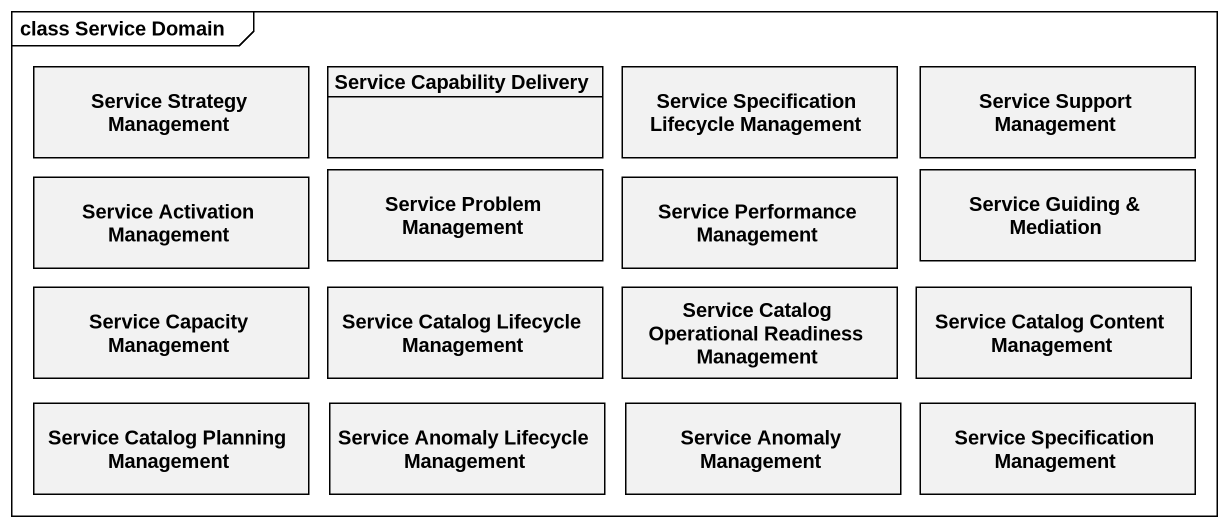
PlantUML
@startuml
mainframe class Service Domain
hide circle
hide empty members
class "Service Strategy Management" as Service_Strategy_Management
class "Service Capability Delivery" as Service_Capability_Delivery
class "Service Specification Lifecycle Management" as Service_Specification
class "Service Support Management" as Service_Support_Management
class "Service Problem Management" as Service_Problem_Management
class "Service Guiding & Mediation" as Service_Guiding_Mediation
class "Service Activation Management" as Service_Activation
class "Service Performance Management" as Service_Performance
class "Service Capacity Management" as Service_Capacity_Management
class "Service Catalog Lifecycle Management" as Service_Catalog_Lifecycle
class "Service Catalog Operational Readiness Management" as Service_Catalog_Operational
class "Service Catalog Content Management" as Service_Catalog_Content
class "Service Catalog Planning Management" as Service_Catalog_Planning
class "Service Anomaly Lifecycle Management" as Service_Anomaly_Lifecycle
class "Service Anomaly Management" as Service_Anomaly_Management
class "Service Specification Management" as Service_Specification_2
@enduml
